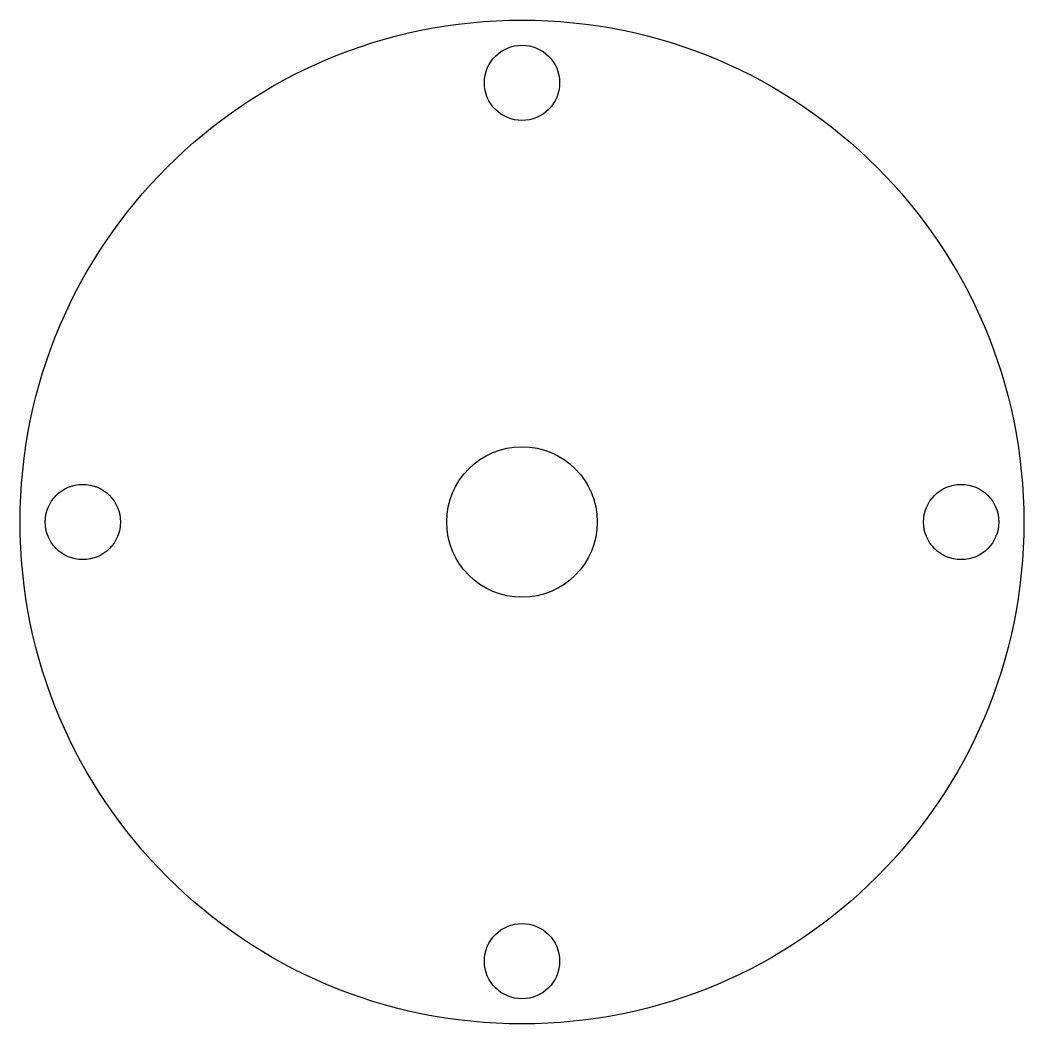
# Model space of a CAD drawing. Header units: millimetres. Extents: x 220 to 260, y -20 to 20.
import ezdxf

# ---------------------------------------------------------------- set-up
doc = ezdxf.new("R2010")
doc.units = ezdxf.units.MM
doc.layers.get('0').update_dxf_attribs({"linetype": 'CONTINUOUS'})

msp = doc.modelspace()

# ---------------------------------------------------------------- linework, layer by layer
for centre, radius in [((240, 0), 20), ((240, 17.5), 1.5), ((240, 0), 3), ((222.5, 0), 1.5), ((257.5, 0), 1.5), ((240, -17.5), 1.5)]:
    msp.add_circle(centre, radius)

doc.saveas('drawing.dxf')
